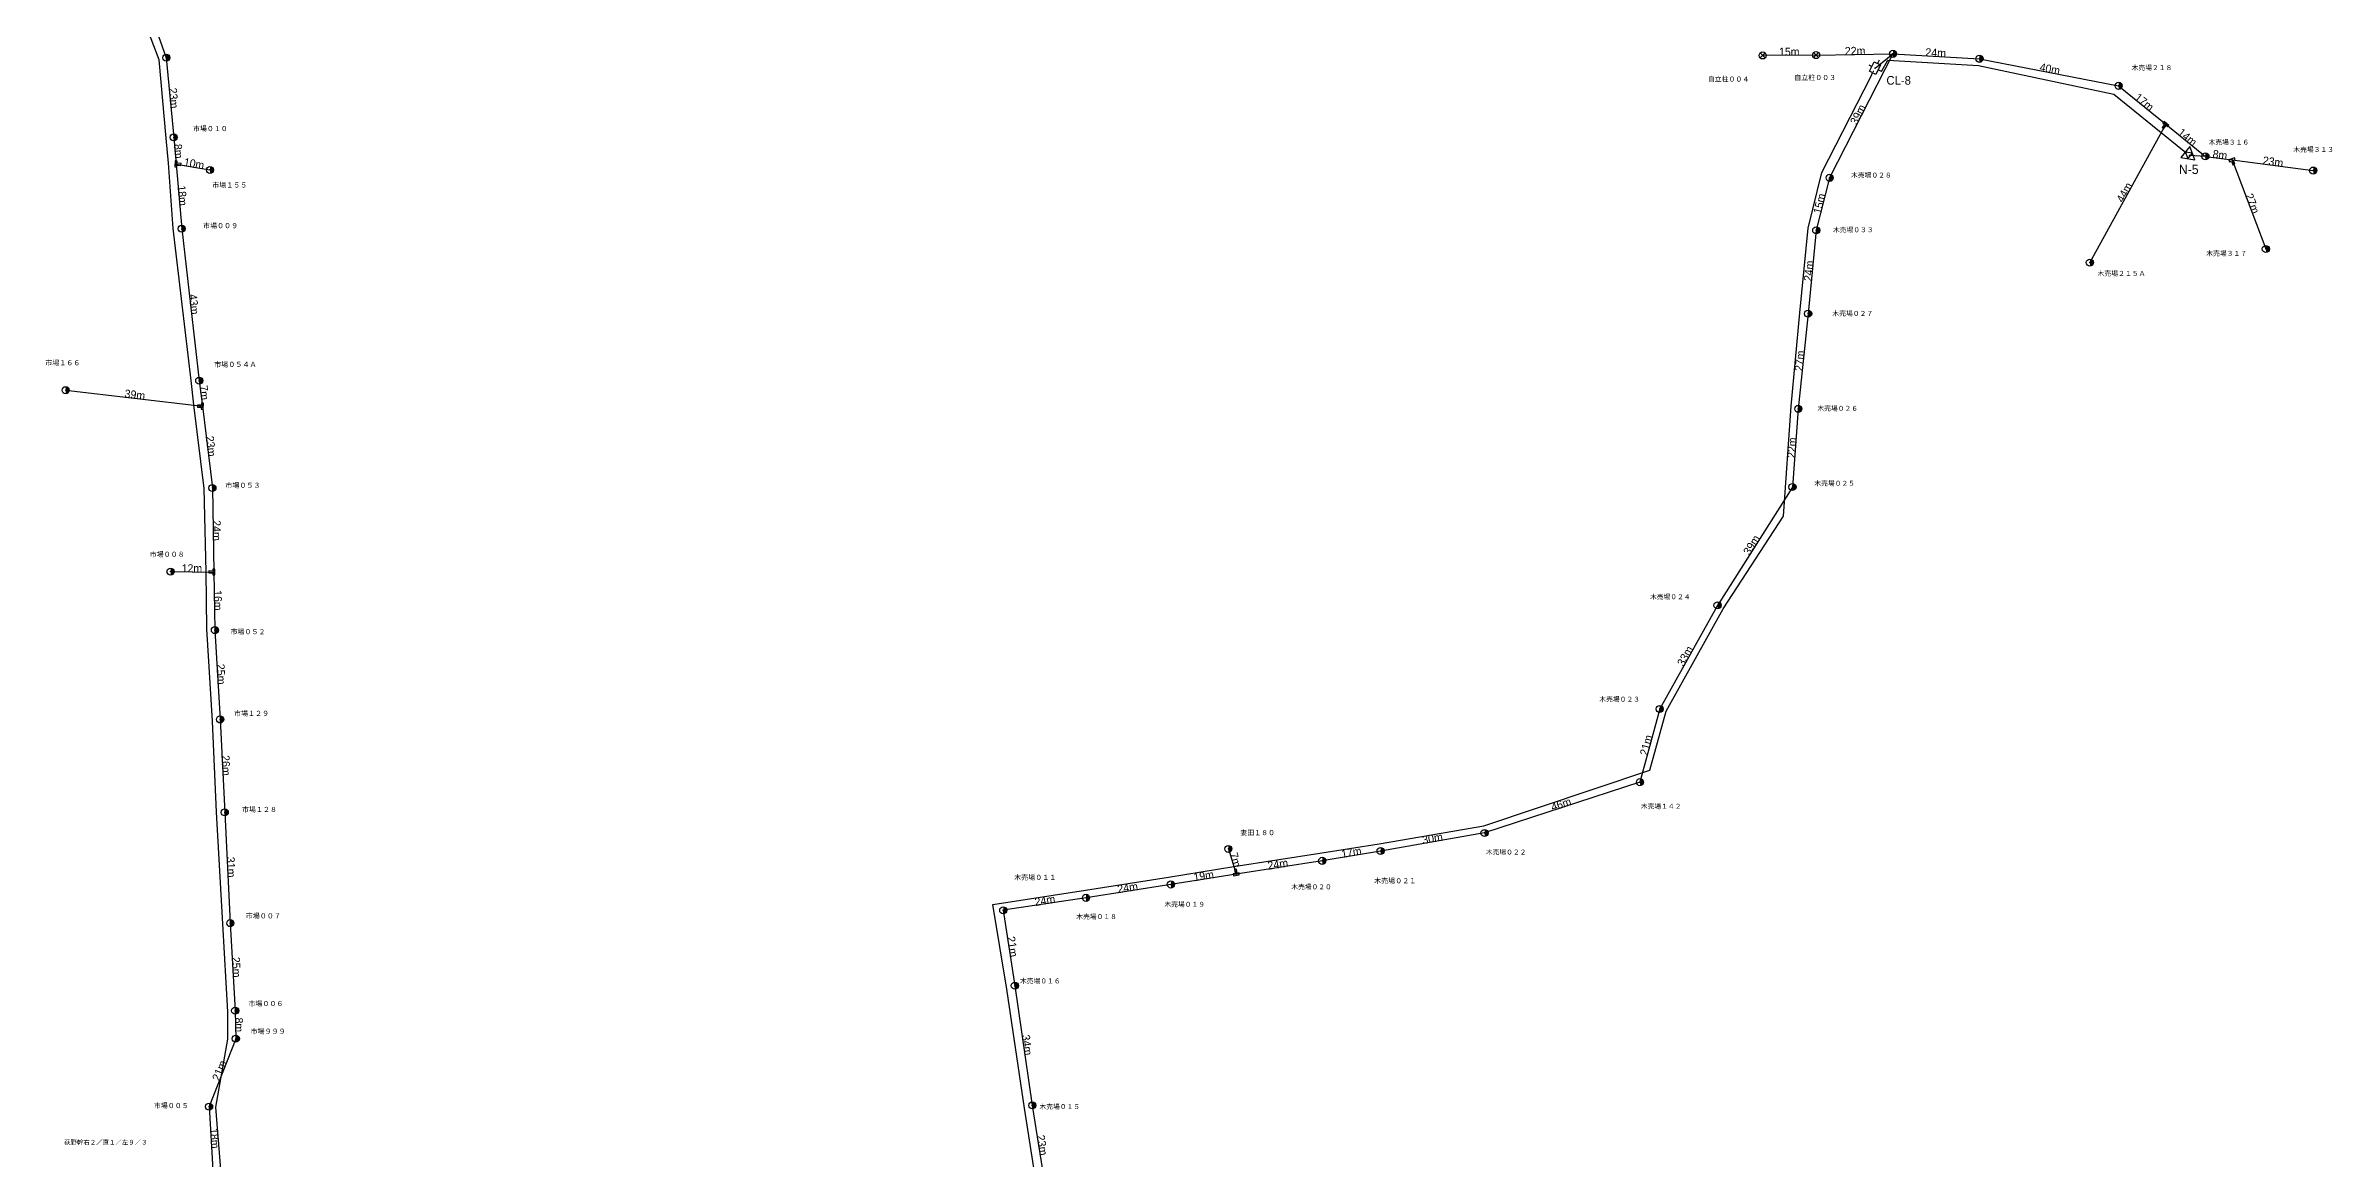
# Model space of a CAD drawing. Extents: x 11718 to 14317, y 5718 to 11395.
# Drawn here: x 12513 to 13156, y 9687 to 10000 of the extents above; entities that cross this region are included whole.
import ezdxf
from ezdxf.enums import TextEntityAlignment as Align

# ---------------------------------------------------------------- set-up
doc = ezdxf.new("R2010")
doc.units = 0
doc.layers.get('0').update_dxf_attribs({"lineweight": 25})
for name, color, linetype, lineweight in [('BUN', 4, 'Continuous', 25), ('DROP', 6, 'Continuous', 25), ('IN', 7, 'Continuous', 25), ('KPLINK', 2, 'Continuous', 25), ('MESSEN', 9, 'Continuous', 25), ('POLE', 7, 'Continuous', 25), ('SPAN', 7, 'Continuous', 25)]:
    doc.layers.add(name, color=color, linetype=linetype, lineweight=lineweight)
doc.styles.add('MS PGothic', font='')
doc.styles.get("Standard").update_dxf_attribs({"font": 'txt.shx', "bigfont": 'extfont2'})
doc.styles.get('MS PGothic').set_extended_font_data('ＭＳ Ｐゴシック')

# ---------------------------------------------------------------- blocks, each defined once
blk = doc.blocks.new('T_CP')
at = {"transparency": 33554687}
h = blk.add_hatch(color=256, dxfattribs=at)
edge = h.paths.add_edge_path()
edge.add_spline(control_points=[(0, -1), (0.09, -1), (0.26, -0.98), (0.51, -0.88), (0.72, -0.72), (0.88, -0.51), (0.98, -0.26), (1.01, 0), (0.98, 0.26), (0.88, 0.51), (0.72, 0.72), (0.51, 0.88), (0.26, 0.98), (0.09, 1), (0, 1)], knot_values=[0, 0, 0, 0, 0.261052, 0.522105, 0.783157, 1.04421, 1.305262, 1.566314, 1.827367, 2.088419, 2.349471, 2.610524, 2.871576, 3.132629, 3.132629, 3.132629, 3.132629], weights=[1, 1, 1, 1, 1, 1, 1, 1, 1, 1, 1, 1, 1, 1, 1], degree=3, periodic=0)
edge.add_line((0, 1), (0, 0))
edge.add_line((0, 0), (0, -1))
blk.add_circle((0, 0), 1)
blk.add_point((0, 0))
at = {"layer": 'SPAN', "flags": 1}
for tag in ['V7', 'V8', 'V1', 'V2', 'V4', 'V3', 'V5', 'V6']:
    blk.add_attdef(tag, (0, 0), '', height=0.2, dxfattribs=at)
blk = doc.blocks.new('J_SP')
for points in [[(0.71, 0.71), (-0.71, -0.71)], [(-0.71, 0.71), (0.71, -0.71)]]:
    blk.add_lwpolyline(points)
blk.add_circle((0, 0), 1)
at = {"layer": 'SPAN', "flags": 1}
for tag in ['V1', 'V2', 'V3', 'V4']:
    blk.add_attdef(tag, (0, 0), '', height=0.2, dxfattribs=at)
blk = doc.blocks.new('T_BUN')
blk.add_lwpolyline([(-0.84, 0.28), (-0.84, -0.28), (-0.28, -0.28), (-0.28, -1.4), (0.28, -1.4), (0.28, -0.28), (0.84, -0.28), (0.84, 0.28), (-0.84, 0.28)], close=True)
blk.add_point((0, 0))
at = {"layer": 'SPAN', "flags": 1}
for tag in ['V2', 'V7', 'V8', 'V4', 'V3', 'V5', 'V6', 'V1']:
    blk.add_attdef(tag, (0, 0), '', height=0.2, dxfattribs=at)
blk = doc.blocks.new('CL_CL2')
at = {"layer": 'IN', "transparency": 33554687}
h = blk.add_hatch(color=256, dxfattribs=at)
edge = h.paths.add_edge_path()
edge.add_spline(control_points=[(1.7, 0), (1.7, 0.02), (1.7, 0.05), (1.68, 0.1), (1.64, 0.14), (1.6, 0.18), (1.55, 0.2), (1.5, 0.2), (1.45, 0.2), (1.4, 0.18), (1.36, 0.14), (1.32, 0.1), (1.3, 0.05), (1.3, 0.02), (1.3, 0)], knot_values=[0, 0, 0, 0, 0.05221, 0.104421, 0.156631, 0.208842, 0.261052, 0.313263, 0.365473, 0.417684, 0.469894, 0.522105, 0.574315, 0.626526, 0.626526, 0.626526, 0.626526], weights=[1, 1, 1, 1, 1, 1, 1, 1, 1, 1, 1, 1, 1, 1, 1], degree=3, periodic=0)
edge.add_line((1.3, 0), (1.5, 0))
edge.add_line((1.5, 0), (1.7, 0))
h = blk.add_hatch(color=256, dxfattribs=at)
edge = h.paths.add_edge_path()
edge.add_spline(control_points=[(1.3, 0), (1.3, -0.02), (1.3, -0.05), (1.32, -0.1), (1.36, -0.14), (1.4, -0.18), (1.45, -0.2), (1.5, -0.2), (1.55, -0.2), (1.6, -0.18), (1.64, -0.14), (1.68, -0.1), (1.7, -0.05), (1.7, -0.02), (1.7, 0)], knot_values=[0, 0, 0, 0, 0.05221, 0.104421, 0.156631, 0.208842, 0.261052, 0.313263, 0.365473, 0.417684, 0.469894, 0.522105, 0.574315, 0.626526, 0.626526, 0.626526, 0.626526], weights=[1, 1, 1, 1, 1, 1, 1, 1, 1, 1, 1, 1, 1, 1, 1], degree=3, periodic=0)
edge.add_line((1.7, 0), (1.5, 0))
edge.add_line((1.5, 0), (1.3, 0))
for p, q in [((0, 0), (1, 0)), ((2.5, 2), (2.5, 1)), ((5, 0), (4, 0)), ((2.5, -2), (2.5, -1))]:
    blk.add_line(p, q)
blk.add_lwpolyline([(1, -1), (1, 1), (4, 1), (4, -1), (1, -1)], close=True)
blk.add_point((2.5, 0))
at = {"layer": 'SPAN', "flags": 1}
for tag in ['V8', 'V7', 'V6', 'V5', 'V4', 'V3', 'V2', 'V1']:
    blk.add_attdef(tag, (0, 0), '', height=0.2, dxfattribs=at)
blk = doc.blocks.new('NODE_NODE1')
blk.add_line((0, 0), (1, 0))
for points in [[(1, -2), (4.46, 0), (1, 2), (1, -2)], [(2.73, 1), (1, 0), (2.73, -1), (2.73, 1)]]:
    blk.add_lwpolyline(points, close=True)
blk.add_point((2.5, 0))
at = {"layer": 'SPAN', "flags": 1}
for tag in ['V2', 'V3', 'V5', 'V6', 'V4', 'V8', 'V7', 'V1']:
    blk.add_attdef(tag, (0, 0), '', height=0.2, dxfattribs=at)

msp = doc.modelspace()

# ---------------------------------------------------------------- linework, layer by layer
at = {"layer": 'BUN'}
for points in [[(12529.16, 9651.3), (12563.29, 9651.8), (12563.2, 9664.74), (12563.09, 9673.66), (12562.4, 9683.57), (12561, 9701.13), (12564.34, 9720.23), (12564.31, 9727.94), (12562.92, 9752.69), (12561.18, 9784.14), (12560, 9809.72), (12558.47, 9835.75), (12558.22, 9851.8), (12557.69, 9875.2), (12554.82, 9898.77), (12554.06, 9905.58), (12548.93, 9948.39), (12547.62, 9966.79), (12546.98, 9973.81), (12544.98, 9995.85), (12532.47, 10028.96)], [(12792.14, 9678.08), (12788.59, 9700.8), (12783.58, 9734.33), (12779.65, 9758.15), (12805.7, 9762.22), (12829.12, 9765.87), (12847.47, 9768.86), (12871.68, 9772.6), (12888.33, 9775.26), (12917.87, 9780.34), (12964.53, 9795.94), (12969.12, 9812.59), (12985.15, 9841.33), (13002.18, 9867.44), (13004.36, 9898.38), (13006.76, 9924.66), (13009.08, 9948.5), (13012.92, 9964.12), (13026.79, 9991.27)]]:
    msp.add_lwpolyline(points, dxfattribs=at)
at = {"layer": 'DROP'}
msp.add_lwpolyline([(13029.7, 9992.6), (13031.53, 9995.75), (13057.03, 9994.23), (13095.14, 9986.15), (13108.01, 9975.75), (13114.48, 9970.51)], dxfattribs=at)
at = {"layer": 'KPLINK'}
for p, q in [((13027.92, 9993.5), (13032.97, 9997.52)), ((13120.91, 9968.68), (13116.42, 9968.94))]:
    msp.add_line(p, q, dxfattribs=at)
at = {"layer": 'MESSEN'}
for p, q in [((12534.99, 10030.08), (12547.02, 9996.44)), ((12547.02, 9996.44), (12549.1, 9974.02)), ((13011.33, 9997.17), (12996.29, 9997.09)), ((13011.33, 9997.17), (13032.97, 9997.52)), ((13032.97, 9997.52), (13015.14, 9962.63)), ((13032.97, 9997.52), (13057.31, 9996.13)), ((13057.31, 9996.13), (13096.48, 9988.52)), ((13096.48, 9988.52), (13109.79, 9977.71)), ((13109.79, 9977.71), (13088.38, 9938.78)), ((13109.79, 9977.71), (13120.91, 9968.68)), ((12549.1, 9974.02), (12549.76, 9966.52)), ((12549.76, 9966.52), (12551.35, 9948.32)), ((12549.76, 9966.52), (12559.32, 9964.85)), ((13120.91, 9968.68), (13128.4, 9967.69)), ((13128.4, 9967.69), (13151.24, 9964.67)), ((13128.4, 9967.69), (13137.91, 9942.62)), ((13015.14, 9962.63), (13011.38, 9947.87)), ((12551.35, 9948.32), (12556.29, 9905.55)), ((13011.38, 9947.87), (13009.09, 9924.42)), ((13009.09, 9924.42), (13006.32, 9897.61)), ((12518.71, 9902.87), (12557.17, 9898.41)), ((12556.29, 9905.55), (12557.17, 9898.41)), ((12557.17, 9898.41), (12560.01, 9875.37)), ((13006.32, 9897.61), (13004.68, 9875.63)), ((12560.01, 9875.37), (12560.42, 9851.72)), ((13004.68, 9875.63), (12983.59, 9842.33)), ((12548.23, 9851.83), (12560.42, 9851.72)), ((12560.42, 9851.72), (12560.7, 9835.38)), ((12983.59, 9842.33), (12967.32, 9813.18)), ((12560.7, 9835.38), (12562.17, 9810.22)), ((12562.17, 9810.22), (12563.47, 9784.09)), ((12967.32, 9813.18), (12961.76, 9792.59)), ((12961.76, 9792.59), (12918.02, 9778.28)), ((12563.47, 9784.09), (12565.03, 9752.93)), ((12918.02, 9778.28), (12888.76, 9773.21)), ((12845.93, 9773.79), (12848.14, 9766.66)), ((12888.76, 9773.21), (12872.33, 9770.44)), ((12848.14, 9766.66), (12829.74, 9763.79)), ((12872.33, 9770.44), (12848.14, 9766.66)), ((12805.87, 9760.03), (12782.57, 9756.52)), ((12829.74, 9763.79), (12805.87, 9760.03)), ((12565.03, 9752.93), (12566.42, 9728.27)), ((12782.57, 9756.52), (12785.84, 9735.31)), ((12785.84, 9735.31), (12790.75, 9701.64)), ((12566.42, 9728.27), (12566.59, 9720.39)), ((12566.59, 9720.39), (12559.06, 9701.28)), ((12559.06, 9701.28), (12560.16, 9683.53)), ((12790.75, 9701.64), (12794.26, 9679.27))]:
    msp.add_line(p, q, dxfattribs=at)

# ---------------------------------------------------------------- block references
at = {"layer": 'BUN', "rotation": 63.18539940753169}
msp.add_blockref('CL_CL2', (13026.79, 9991.27), dxfattribs=at)
at = {"layer": 'DROP', "rotation": 321.0169368761938}
msp.add_blockref('NODE_NODE1', (13114.48, 9970.51), dxfattribs=at)
at = {"layer": 'POLE'}
for name, p in [('T_CP', (12547.02, 9996.44)), ('J_SP', (12996.29, 9997.09)), ('J_SP', (13011.33, 9997.17)), ('T_CP', (13032.97, 9997.52)), ('T_CP', (13057.31, 9996.13)), ('T_CP', (13096.48, 9988.52)), ('T_CP', (12549.1, 9974.02)), ('T_CP', (12559.32, 9964.85)), ('T_CP', (13120.91, 9968.68)), ('T_CP', (13151.24, 9964.67)), ('T_CP', (13015.14, 9962.63)), ('T_CP', (12551.35, 9948.32)), ('T_CP', (13011.38, 9947.87)), ('T_CP', (13088.38, 9938.78)), ('T_CP', (13137.91, 9942.62)), ('T_CP', (13009.09, 9924.42)), ('T_CP', (12556.29, 9905.55)), ('T_CP', (12518.71, 9902.87)), ('T_CP', (13006.32, 9897.61)), ('T_CP', (12560.01, 9875.37)), ('T_CP', (13004.68, 9875.63)), ('T_CP', (12548.23, 9851.83)), ('T_CP', (12983.59, 9842.33)), ('T_CP', (12560.7, 9835.38)), ('T_CP', (12562.17, 9810.22)), ('T_CP', (12967.32, 9813.18)), ('T_CP', (12961.76, 9792.59)), ('T_CP', (12563.47, 9784.09)), ('T_CP', (12918.02, 9778.28)), ('T_CP', (12845.93, 9773.79)), ('T_CP', (12872.33, 9770.44)), ('T_CP', (12888.76, 9773.21)), ('T_CP', (12829.74, 9763.79)), ('T_CP', (12805.87, 9760.03)), ('T_CP', (12565.03, 9752.93)), ('T_CP', (12782.57, 9756.52)), ('T_CP', (12785.84, 9735.31)), ('T_CP', (12566.42, 9728.27)), ('T_CP', (12566.59, 9720.39)), ('T_CP', (12559.06, 9701.28)), ('T_CP', (12790.75, 9701.64))]:
    msp.add_blockref(name, p, dxfattribs=at)
for p, rotation in [((13109.79, 9977.71), 320.6118007230152), ((12549.76, 9966.52), 86.28774813061813), ((13128.4, 9967.69), 20.55790250628156), ((12557.17, 9898.41), 269.4284580087792), ((12560.42, 9851.72), 269.6491463547689), ((12848.14, 9766.66), 188.5687128399141)]:
    msp.add_blockref('T_BUN', p, dxfattribs=dict(at, rotation=rotation))

# ---------------------------------------------------------------- texts
at = {"layer": 'BUN', "style": 'MS PGothic'}
msp.add_text('CL-8', height=2.431, dxfattribs=at).set_placement((13031.13, 9988.12), align=Align.BOTTOM_LEFT)
at = {"layer": 'DROP', "style": 'MS PGothic'}
msp.add_text('N-5', height=2.63, dxfattribs=at).set_placement((13113.44, 9962.91), align=Align.BOTTOM_LEFT)
at = {"layer": 'POLE', "style": 'MS PGothic'}
for s, height, p in [('自立柱００４', 1.392, (12980.84, 9989.3)), ('自立柱００３', 1.399, (13005.21, 9989.73)), ('木売場２１８', 1.362, (13100.14, 9992.54)), ('市場０１０', 1.399, (12554.52, 9975.36)), ('木売場３１６', 1.36, (13121.79, 9971.57)), ('木売場３１３', 1.363, (13145.64, 9969.51)), ('木売場０２８', 1.362, (13021.17, 9962.29)), ('市場１５５', 1.404, (12559.97, 9959.48)), ('市場００９', 1.407, (12557.38, 9948.04)), ('木売場０３３', 1.363, (13016.07, 9946.92)), ('木売場３１７', 1.369, (13121.13, 9940.27)), ('木売場２１５Ａ', 1.381, (13090.52, 9934.62)), ('木売場０２７', 1.369, (13015.91, 9923.38)), ('市場１６６', 1.404, (12512.99, 9909.46)), ('市場０５４Ａ', 1.423, (12560.48, 9908.99)), ('木売場０２６', 1.36, (13011.71, 9896.67)), ('市場０５３', 1.409, (12563.66, 9874.99)), ('木売場０２５', 1.36, (13010.84, 9875.58)), ('市場００８', 1.407, (12542.34, 9855.58)), ('木売場０２４', 1.356, (12964.6, 9843.65)), ('市場０５２', 1.404, (12565.1, 9833.79)), ('木売場０２３', 1.363, (12950.32, 9814.83)), ('市場１２９', 1.407, (12566.1, 9810.82)), ('市場１２８', 1.407, (12568.31, 9783.77)), ('木売場１４２', 1.36, (12962.01, 9784.7)), ('妻田１８０', 1.399, (12849.27, 9777.24)), ('木売場０２２', 1.36, (12918.38, 9771.81)), ('木売場０１１', 1.411, (12785.64, 9764.65)), ('木売場０２１', 1.411, (12886.95, 9763.7)), ('木売場０１９', 1.362, (12827.92, 9757.11)), ('木売場０２０', 1.355, (12863.64, 9762.03)), ('市場００７', 1.417, (12569.36, 9753.81)), ('木売場０１８', 1.362, (12803.11, 9753.66)), ('木売場０１６', 1.36, (12787.28, 9735.54)), ('市場００６', 1.404, (12570.15, 9729.15)), ('市場９９９', 1.407, (12570.74, 9721.36)), ('市場００５', 1.404, (12543.5, 9700.44)), ('木売場０１５', 1.36, (12792.77, 9700.19)), ('荻野幹右２／直１／左９／３', 1.289, (12518.27, 9690.22))]:
    msp.add_text(s, height=height, dxfattribs=at).set_placement(p, align=Align.BOTTOM_LEFT)
at = {"layer": 'SPAN', "style": 'MS PGothic'}
for s, p in [('15m', (13003.78, 9998.13)), ('12m', (12554.24, 9852.77))]:
    msp.add_text(s, height=2.252, dxfattribs=at).set_placement(p, align=Align.MIDDLE_CENTER)
for s, height, rotation, p in [('22m', 2.285, 1, (13022.31, 9998.35)), ('24m', 2.285, 357, (13045, 9997.84)), ('40m', 2.263, 349, (13077.13, 9993.3)), ('23m', 2.285, 275, (12549.08, 9985.08)), ('17m', 2.252, 321, (13103.71, 9983.94)), ('39m', 2.285, 63, (13023.12, 9980.45)), ('8m', 2.245, 275, (12550.45, 9970.12)), ('14m', 2.252, 321, (13115.85, 9974.08)), ('8m', 2.245, 352, (13125.01, 9969.14)), ('10m', 2.252, 350, (12554.85, 9966.64)), ('23m', 2.285, 352, (13139.93, 9967.17)), ('18m', 2.252, 275, (12551.54, 9957.64)), ('15m', 2.252, 76, (13012.27, 9955.39)), ('44m', 2.263, 61, (13098.1, 9958.54)), ('27m', 2.285, 291, (13134.12, 9955.42)), ('24m', 2.285, 84, (13009.27, 9936.46)), ('43m', 2.263, 277, (12554.81, 9927.07)), ('27m', 2.285, 84, (13006.71, 9911.14)), ('39m', 2.285, 353, (12538.19, 9901.62)), ('7m', 2.285, 277, (12557.71, 9902.2)), ('23m', 2.285, 277, (12559.57, 9887.12)), ('22m', 2.285, 86, (13004.5, 9886.68)), ('24m', 2.285, 271, (12561.22, 9863.39)), ('39m', 2.285, 58, (12993.18, 9859.34)), ('16m', 2.252, 271, (12561.56, 9843.74)), ('33m', 2.285, 61, (12974.49, 9828.08)), ('25m', 2.285, 273, (12562.43, 9822.96)), ('21m', 2.285, 75, (12963.53, 9802.99)), ('26m', 2.285, 273, (12563.82, 9797.29)), ('46m', 2.263, 18, (12939.57, 9786.38)), ('30m', 2.285, 10, (12903.37, 9776.76)), ('31m', 2.285, 273, (12565.25, 9768.66)), ('7m', 2.285, 287, (12847.92, 9770.75)), ('17m', 2.252, 10, (12880.54, 9772.84)), ('19m', 2.252, 9, (12838.97, 9766.24)), ('24m', 2.285, 9, (12859.84, 9769.5)), ('24m', 2.285, 9, (12794.29, 9759.3)), ('24m', 2.285, 9, (12817.57, 9762.89)), ('21m', 2.285, 279, (12785.16, 9746.29)), ('25m', 2.285, 273, (12566.73, 9740.51)), ('8m', 2.245, 271, (12567.51, 9724.29)), ('34m', 2.285, 278, (12789.28, 9718.63)), ('21m', 2.285, 68, (12561.98, 9711.42)), ('18m', 2.252, 274, (12560.61, 9692.36)), ('23m', 2.285, 279, (12793.52, 9690.44))]:
    msp.add_text(s, height=height, rotation=rotation, dxfattribs=at).set_placement(p, align=Align.MIDDLE_CENTER)

doc.saveas('drawing.dxf')
